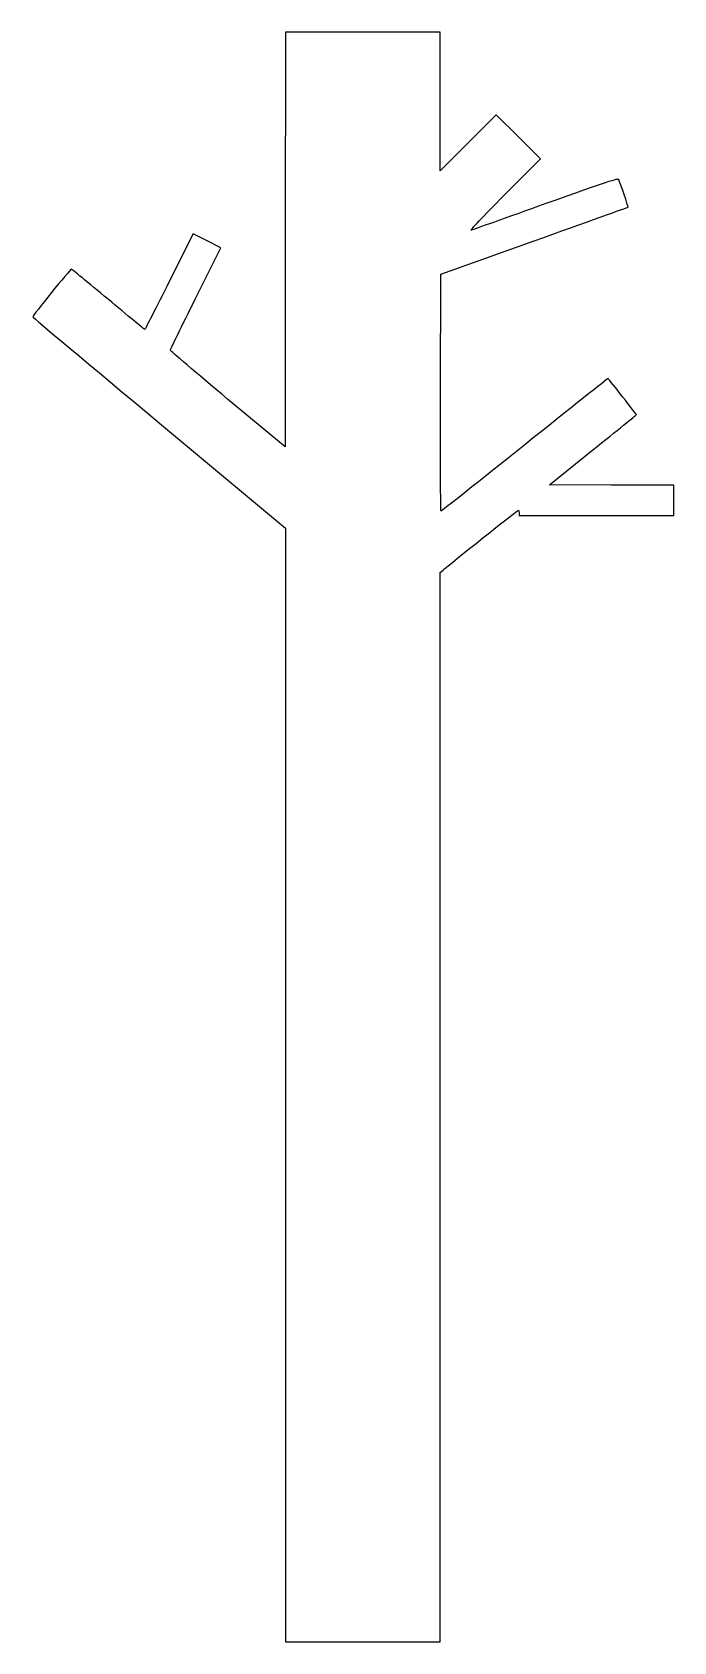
# Model space of a CAD drawing. Header units: centimetres. Extents: x -9.2 to 7.2, y -22.5 to 18.5.
import ezdxf

# ---------------------------------------------------------------- set-up
doc = ezdxf.new("R2010")
doc.units = ezdxf.units.CM
doc.header["$MEASUREMENT"] = 0
doc.layers.add('Layer 1', color=7, linetype='Continuous')

msp = doc.modelspace()

# ---------------------------------------------------------------- linework, layer by layer
at = {"layer": 'Layer 1'}
msp.add_open_spline([(-2.71198, -8.28581), (-2.71198, -8.28581), (-2.71198, 5.89152), (-2.71198, 5.89152), (-2.71198, 5.89152), (-2.71198, 5.89152), (-5.92621, 8.56995), (-5.92621, 8.56995), (-5.92621, 8.56995), (-7.69404, 10.04308), (-9.1474, 11.25963), (-9.1559, 11.27337), (-9.1559, 11.27337), (-9.16933, 11.29512), (-8.20001, 12.48833), (-8.1689, 12.48833), (-8.1689, 12.48833), (-8.16243, 12.48833), (-7.74278, 12.14305), (-7.23635, 11.72104), (-7.23635, 11.72104), (-6.72993, 11.29903), (-6.30847, 10.95375), (-6.29978, 10.95375), (-6.29978, 10.95375), (-6.29108, 10.95375), (-6.0101, 11.50138), (-5.67537, 12.17071), (-5.67537, 12.17071), (-5.67537, 12.17071), (-5.06678, 13.38767), (-5.06678, 13.38767), (-5.06678, 13.38767), (-5.06678, 13.38767), (-4.71201, 13.21086), (-4.71201, 13.21086), (-4.71201, 13.21086), (-4.71201, 13.21086), (-4.35724, 13.03405), (-4.35724, 13.03405), (-4.35724, 13.03405), (-4.35724, 13.03405), (-5.00305, 11.74265), (-5.00305, 11.74265), (-5.00305, 11.74265), (-5.35824, 11.03238), (-5.64885, 10.43938), (-5.64885, 10.42487), (-5.64885, 10.42487), (-5.64885, 10.41036), (-4.99103, 9.8502), (-4.18703, 9.18007), (-4.18703, 9.18007), (-4.18703, 9.18007), (-2.72521, 7.96165), (-2.72521, 7.96165), (-2.72521, 7.96165), (-2.72521, 7.96165), (-2.71853, 13.24124), (-2.71853, 13.24124), (-2.71853, 13.24124), (-2.71853, 13.24124), (-2.71185, 18.52083), (-2.71185, 18.52083), (-2.71185, 18.52083), (-2.71185, 18.52083), (-0.74077, 18.52083), (-0.74077, 18.52083), (-0.74077, 18.52083), (-0.74077, 18.52083), (1.23031, 18.52083), (1.23031, 18.52083), (1.23031, 18.52083), (1.23031, 18.52083), (1.23031, 16.75492), (1.23031, 16.75492), (1.23031, 16.75492), (1.23031, 16.75492), (1.23031, 14.98901), (1.23031, 14.98901), (1.23031, 14.98901), (1.23031, 14.98901), (1.94474, 15.70307), (1.94474, 15.70307), (1.94474, 15.70307), (1.94474, 15.70307), (2.65917, 16.41713), (2.65917, 16.41713), (2.65917, 16.41713), (2.65917, 16.41713), (3.22124, 15.85506), (3.22124, 15.85506), (3.22124, 15.85506), (3.22124, 15.85506), (3.78332, 15.29298), (3.78332, 15.29298), (3.78332, 15.29298), (3.78332, 15.29298), (2.87062, 14.37758), (2.87062, 14.37758), (2.87062, 14.37758), (2.31014, 13.81544), (1.98344, 13.46971), (2.02406, 13.4817), (2.02406, 13.4817), (2.06044, 13.49244), (2.91515, 13.79561), (3.92341, 14.15541), (3.92341, 14.15541), (5.50643, 14.72033), (5.75957, 14.80377), (5.7783, 14.76683), (5.7783, 14.76683), (5.81861, 14.68736), (6.02698, 14.07471), (6.01647, 14.06658), (6.01647, 14.06658), (6.01073, 14.06214), (4.93448, 13.67704), (3.62479, 13.21079), (3.62479, 13.21079), (3.62479, 13.21079), (1.24354, 12.36307), (1.24354, 12.36307), (1.24354, 12.36307), (1.24354, 12.36307), (1.23681, 9.34331), (1.23681, 9.34331), (1.23681, 9.34331), (1.23312, 7.68244), (1.23907, 6.32355), (1.25004, 6.32356), (1.25004, 6.32356), (1.26102, 6.32357), (2.22196, 7.08512), (3.38547, 8.01589), (3.38547, 8.01589), (4.54897, 8.94666), (5.50336, 9.70567), (5.50633, 9.70259), (5.50633, 9.70259), (5.54917, 9.65806), (6.23075, 8.7937), (6.23053, 8.78417), (6.23053, 8.78417), (6.23036, 8.77689), (5.73089, 8.37208), (5.1206, 7.88458), (5.1206, 7.88458), (5.1206, 7.88458), (4.01098, 6.99823), (4.01098, 6.99823), (4.01098, 6.99823), (4.01098, 6.99823), (5.59721, 6.99141), (5.59721, 6.99141), (5.59721, 6.99141), (5.59721, 6.99141), (7.18344, 6.98459), (7.18344, 6.98459), (7.18344, 6.98459), (7.18344, 6.98459), (7.18344, 6.60115), (7.18344, 6.60115), (7.18344, 6.60115), (7.18344, 6.60115), (7.18344, 6.21771), (7.18344, 6.21771), (7.18344, 6.21771), (7.18344, 6.21771), (5.21229, 6.21771), (5.21229, 6.21771), (5.21229, 6.21771), (5.21229, 6.21771), (3.24115, 6.21771), (3.24115, 6.21771), (3.24115, 6.21771), (3.24115, 6.21771), (3.24115, 6.28385), (3.24115, 6.28385), (3.24115, 6.28385), (3.24115, 6.32023), (3.23222, 6.34999), (3.2213, 6.34997), (3.2213, 6.34997), (3.20296, 6.34995), (1.46686, 4.97098), (1.30307, 4.82635), (1.30307, 4.82635), (1.30307, 4.82635), (1.23031, 4.76209), (1.23031, 4.76209), (1.23031, 4.76209), (1.23031, 4.76209), (1.23031, -8.85052), (1.23031, -8.85052), (1.23031, -8.85052), (1.23031, -8.85052), (1.23031, -22.46313), (1.23031, -22.46313), (1.23031, -22.46313), (1.23031, -22.46313), (-0.74083, -22.46313), (-0.74083, -22.46313), (-0.74083, -22.46313), (-0.74083, -22.46313), (-2.71198, -22.46313), (-2.71198, -22.46313), (-2.71198, -22.46313), (-2.71198, -22.46313), (-2.71198, -8.28581), (-2.71198, -8.28581)], degree=3, knots=[0, 0, 0, 0, 0.01851852, 0.01851852, 0.01851852, 0.01851852, 0.03703704, 0.03703704, 0.03703704, 0.03703704, 0.05555556, 0.05555556, 0.05555556, 0.05555556, 0.07407407, 0.07407407, 0.07407407, 0.07407407, 0.09259259, 0.09259259, 0.09259259, 0.09259259, 0.11111111, 0.11111111, 0.11111111, 0.11111111, 0.12962963, 0.12962963, 0.12962963, 0.12962963, 0.14814815, 0.14814815, 0.14814815, 0.14814815, 0.16666667, 0.16666667, 0.16666667, 0.16666667, 0.18518519, 0.18518519, 0.18518519, 0.18518519, 0.2037037, 0.2037037, 0.2037037, 0.2037037, 0.22222222, 0.22222222, 0.22222222, 0.22222222, 0.24074074, 0.24074074, 0.24074074, 0.24074074, 0.25925926, 0.25925926, 0.25925926, 0.25925926, 0.27777778, 0.27777778, 0.27777778, 0.27777778, 0.2962963, 0.2962963, 0.2962963, 0.2962963, 0.31481481, 0.31481481, 0.31481481, 0.31481481, 0.33333333, 0.33333333, 0.33333333, 0.33333333, 0.35185185, 0.35185185, 0.35185185, 0.35185185, 0.37037037, 0.37037037, 0.37037037, 0.37037037, 0.38888889, 0.38888889, 0.38888889, 0.38888889, 0.40740741, 0.40740741, 0.40740741, 0.40740741, 0.42592593, 0.42592593, 0.42592593, 0.42592593, 0.44444444, 0.44444444, 0.44444444, 0.44444444, 0.46296296, 0.46296296, 0.46296296, 0.46296296, 0.48148148, 0.48148148, 0.48148148, 0.48148148, 0.5, 0.5, 0.5, 0.5, 0.51851852, 0.51851852, 0.51851852, 0.51851852, 0.53703704, 0.53703704, 0.53703704, 0.53703704, 0.55555556, 0.55555556, 0.55555556, 0.55555556, 0.57407407, 0.57407407, 0.57407407, 0.57407407, 0.59259259, 0.59259259, 0.59259259, 0.59259259, 0.61111111, 0.61111111, 0.61111111, 0.61111111, 0.62962963, 0.62962963, 0.62962963, 0.62962963, 0.64814815, 0.64814815, 0.64814815, 0.64814815, 0.66666667, 0.66666667, 0.66666667, 0.66666667, 0.68518519, 0.68518519, 0.68518519, 0.68518519, 0.7037037, 0.7037037, 0.7037037, 0.7037037, 0.72222222, 0.72222222, 0.72222222, 0.72222222, 0.74074074, 0.74074074, 0.74074074, 0.74074074, 0.75925926, 0.75925926, 0.75925926, 0.75925926, 0.77777778, 0.77777778, 0.77777778, 0.77777778, 0.7962963, 0.7962963, 0.7962963, 0.7962963, 0.81481481, 0.81481481, 0.81481481, 0.81481481, 0.83333333, 0.83333333, 0.83333333, 0.83333333, 0.85185185, 0.85185185, 0.85185185, 0.85185185, 0.87037037, 0.87037037, 0.87037037, 0.87037037, 0.88888889, 0.88888889, 0.88888889, 0.88888889, 0.90740741, 0.90740741, 0.90740741, 0.90740741, 0.92592593, 0.92592593, 0.92592593, 0.92592593, 0.94444444, 0.94444444, 0.94444444, 0.94444444, 0.96296296, 0.96296296, 0.96296296, 0.96296296, 1, 1, 1, 1], dxfattribs=at)

doc.saveas('drawing.dxf')
